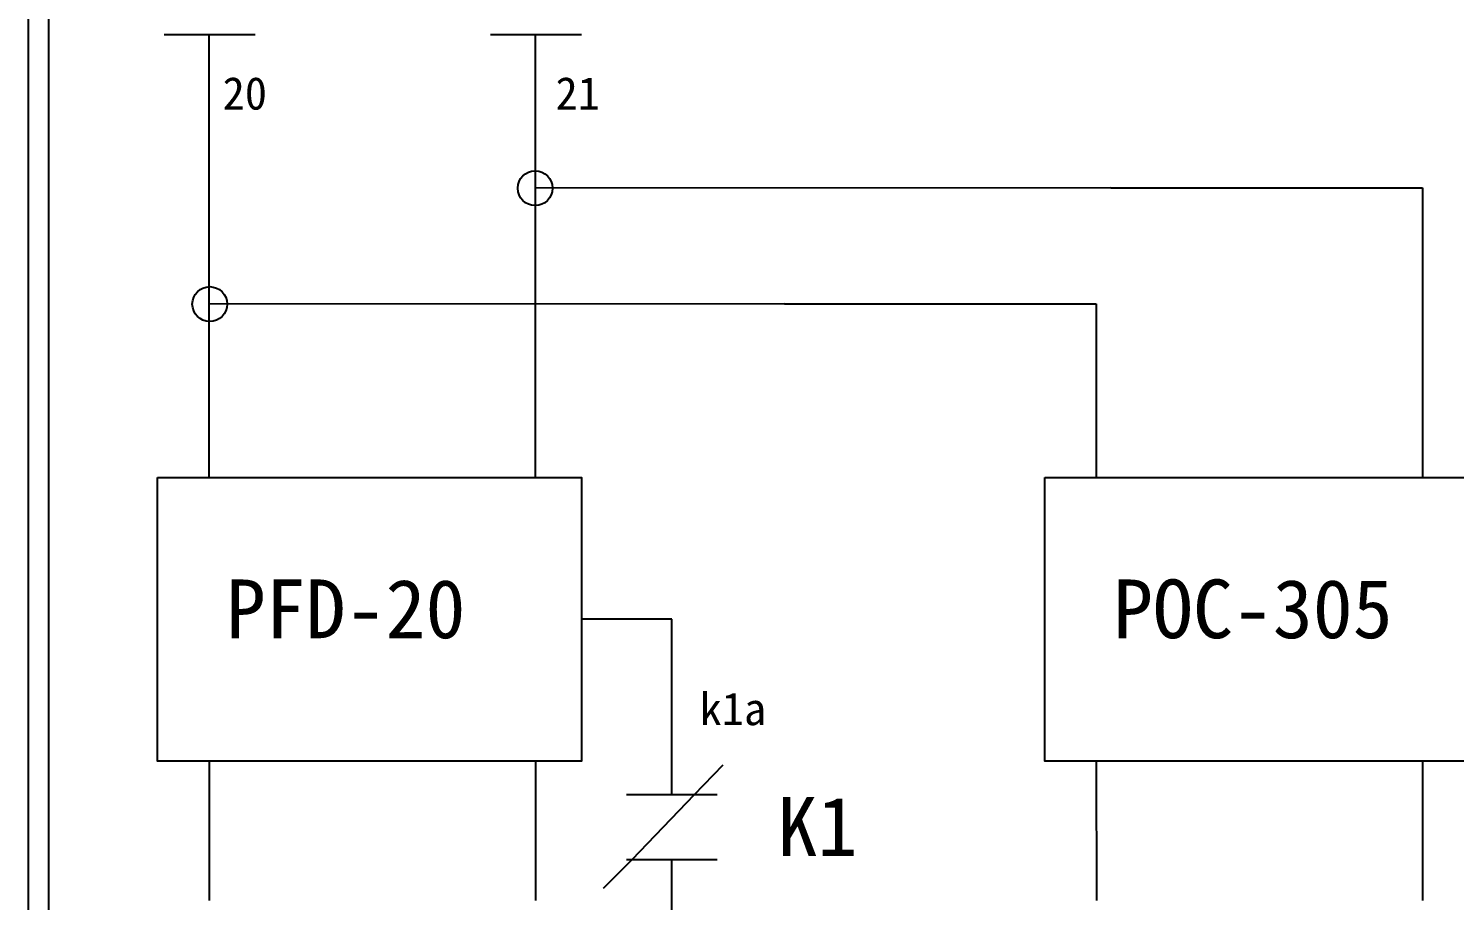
# Model space of a CAD drawing. Extents: x 10 to 297, y 3 to 207.
# Drawn here: x 10 to 97.4, y 57.4 to 110.8 of the extents above; entities that cross this region are included whole.
import ezdxf

# ---------------------------------------------------------------- set-up
doc = ezdxf.new("R2010")
doc.units = 0
doc.layers.add('圖框層', color=7, linetype='CONTINUOUS')
doc.layers.add('標尺寸層', color=3, linetype='CONTINUOUS')
doc.styles.add('STSL', font='kaiu.ttf')

msp = doc.modelspace()

# ---------------------------------------------------------------- linework, layer by layer
at = {"layer": '圖框層', "color": 7}
for p, q in [((10, 3), (10, 206.969)), ((11.25, 4.25), (11.25, 205.719)), ((18.324, 110.424), (23.892, 110.424)), ((21.053, 110.424), (21.053, 104.562)), ((21.053, 110.424), (21.053, 104.562)), ((38.324, 110.424), (43.892, 110.424)), ((41.053, 110.424), (41.053, 104.562)), ((21.053, 104.562), (21.061, 83.279)), ((41.053, 104.562), (41.061, 83.279)), ((95.437, 101.027), (95.443, 83.279)), ((75.439, 93.921), (75.443, 83.279)), ((21.067, 65.902), (21.07, 57.36)), ((41.067, 65.902), (41.07, 57.36)), ((75.45, 65.902), (75.453, 57.36)), ((95.45, 65.902), (95.453, 57.36))]:
    msp.add_line(p, q, dxfattribs=at)
for points in [[(17.91, 83.279), (43.903, 83.279), (43.903, 65.902), (17.91, 65.902)], [(72.293, 83.279), (98.286, 83.279), (98.286, 65.902), (72.293, 65.902)]]:
    msp.add_lwpolyline(points, close=True, dxfattribs=at)
for centre in [(41.054, 101.013), (21.111, 93.907)]:
    msp.add_circle(centre, 1.071, dxfattribs=at)
at = {"layer": '標尺寸層', "color": 7}
for p, q in [((76.335, 101.027), (41.054, 101.013)), ((76.335, 101.027), (95.437, 101.027)), ((56.338, 93.921), (21.057, 93.907)), ((56.338, 93.921), (75.439, 93.928)), ((49.431, 74.591), (43.903, 74.591)), ((49.431, 63.833), (49.431, 74.591)), ((50.807, 63.833), (52.572, 65.665)), ((52.214, 63.833), (46.647, 63.833)), ((50.807, 63.833), (46.977, 59.86)), ((46.977, 59.86), (45.215, 58.1)), ((52.214, 59.86), (46.647, 59.86)), ((49.431, 47.761), (49.431, 59.86))]:
    msp.add_line(p, q, dxfattribs=at)

# ---------------------------------------------------------------- texts
at = {"layer": '圖框層', "color": 7, "style": 'STSL'}
for s, height, p in [('20', 2, (21.897, 105.827)), ('21', 2, (42.305, 105.827)), ('PFD-20', 3.6, (22.09, 73.433)), ('POC-305', 3.6, (76.473, 73.433)), ('k1a', 2, (51.132, 68.105)), ('K1', 3.6, (55.907, 60.094))]:
    msp.add_text(s, height=height, dxfattribs=at).set_placement(p)

doc.saveas('drawing.dxf')
